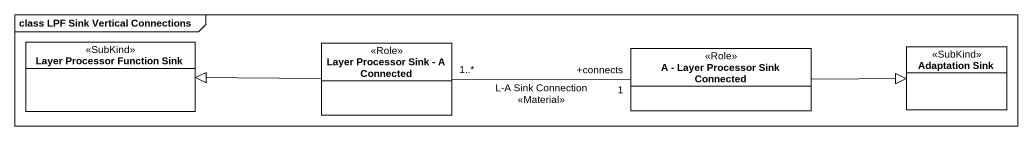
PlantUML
@startuml
mainframe class LPF Sink Vertical Connections
hide circle
hide empty members
class "Layer Processor Function Sink" as Layer_Processor_Function <<SubKind>>
class "Layer Processor Sink - A Connected" as Layer_Processor_Sink_A <<Role>>
class "Adaptation Sink" as Adaptation_Sink <<SubKind>>
class "A - Layer Processor Sink Connected" as A_Layer_Processor_Sink <<Role>>
Layer_Processor_Sink_A -left-|> Layer_Processor_Function
Layer_Processor_Sink_A "1..*" -right- "+connects\n1" A_Layer_Processor_Sink : L-A Sink Connection\n<<Material>>
A_Layer_Processor_Sink -right-|> Adaptation_Sink
@enduml
